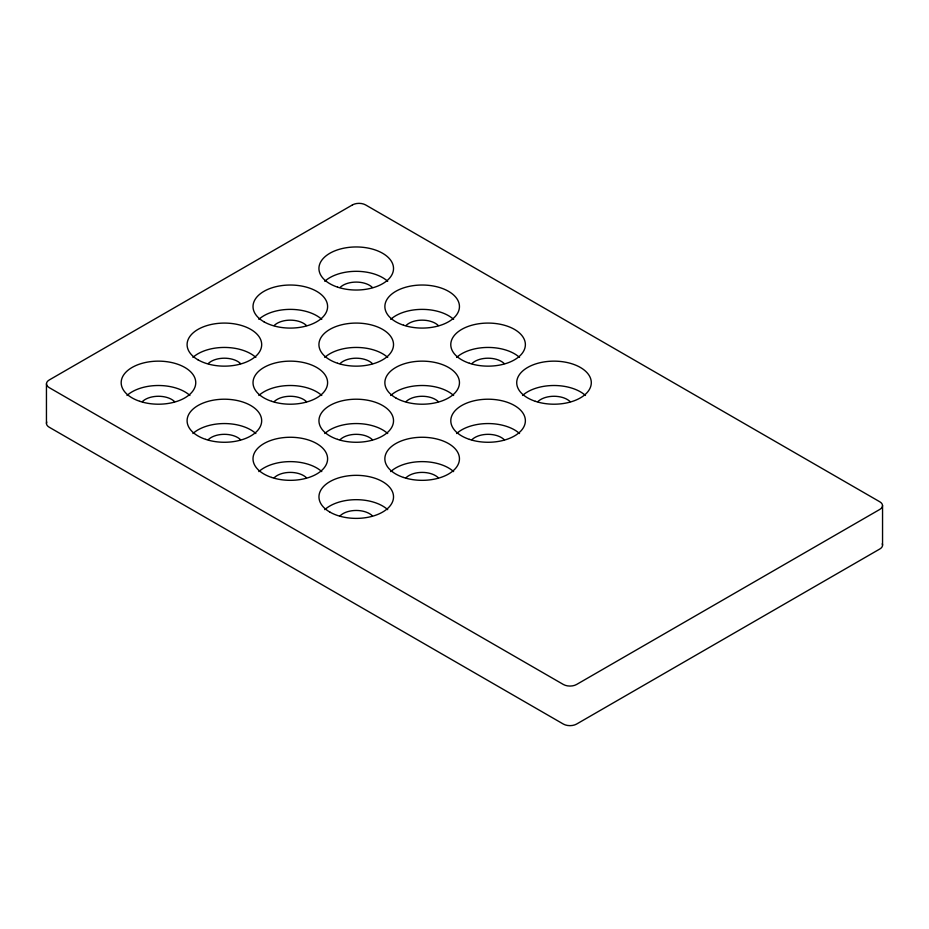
<?xml version="1.0" encoding="UTF-8"?>
<svg xmlns="http://www.w3.org/2000/svg" width="929" height="929" viewBox="0 0 929 929"><rect width="100%" height="100%" fill="white"/><g stroke="black" fill="none" stroke-linecap="round" stroke-linejoin="round"><path stroke-width="1.39" d="M882.55 505.608L882.55 545.184M46.45 383.816L46.45 423.392M882.236 543.79A9.325 5.388 0 0 1 879.821 548.993L576.572 724.074A9.325 5.388 0 0 1 563.38 724.074L49.179 427.201A9.325 5.388 0 0 1 46.764 421.998M208.235 439.707A18.65 10.765 0 0 1 240.541 439.707M274.16 401.653A18.65 10.765 0 0 1 306.454 401.653M406.008 401.653A18.65 10.765 0 0 1 438.302 401.653M406.008 325.533A18.65 10.765 0 0 1 438.302 325.533M471.932 363.587A18.65 10.765 0 0 1 504.226 363.587M471.932 439.707A18.65 10.765 0 0 1 504.226 439.707M340.084 439.707A18.65 10.765 0 0 1 372.378 439.707M274.16 477.773A18.65 10.765 0 0 1 306.454 477.773M142.311 401.653A18.65 10.765 0 0 1 174.617 401.653M340.084 363.587A18.65 10.765 0 0 1 372.378 363.587M274.16 325.533A18.65 10.765 0 0 1 306.454 325.533M340.084 287.467A18.65 10.765 0 0 1 372.378 287.467M537.856 401.653A18.65 10.765 0 0 1 570.151 401.653M208.235 363.587A18.65 10.765 0 0 1 240.541 363.587M406.008 477.773A18.65 10.765 0 0 1 438.302 477.773M340.084 515.839A18.65 10.765 0 0 1 372.378 515.839M192.93 433.529A37.288 21.53 0 0 1 255.847 433.529M258.854 395.475A37.288 21.53 0 0 1 321.771 395.475M324.778 357.41A37.288 21.53 0 0 1 387.695 357.41M390.703 319.344A37.288 21.53 0 0 1 453.619 319.344M456.627 357.41A37.288 21.53 0 0 1 519.543 357.41M390.703 395.475A37.288 21.53 0 0 1 453.619 395.475M324.778 433.529A37.288 21.53 0 0 1 387.695 433.529M258.854 471.595A37.288 21.53 0 0 1 321.771 471.595M127.006 395.475A37.288 21.53 0 0 1 189.922 395.475M192.93 357.41A37.288 21.53 0 0 1 255.847 357.41M258.854 319.344A37.288 21.53 0 0 1 321.771 319.344M324.778 281.29A37.288 21.53 0 0 1 387.695 281.29M522.551 395.475A37.288 21.53 0 0 1 585.467 395.475M456.627 433.529A37.288 21.53 0 0 1 519.543 433.529M390.703 471.595A37.288 21.53 0 0 1 453.619 471.595M324.778 509.649A37.288 21.53 0 0 1 387.695 509.649M352.428 204.926L49.179 380.007A9.325 5.388 0 0 0 49.179 387.614L563.38 684.487A9.325 5.388 0 0 0 576.572 684.487L879.821 509.417A9.325 5.388 0 0 0 879.821 501.799L365.62 204.926A9.325 5.388 0 0 0 352.428 204.926M205.739 439.382A37.288 21.53 0 0 0 261.676 420.732A37.288 21.53 0 0 0 205.739 402.094A37.288 21.53 0 0 0 205.739 439.382M271.663 401.316A37.288 21.53 0 0 0 327.6 382.678A37.288 21.53 0 0 0 271.663 364.029A37.288 21.53 0 0 0 271.663 401.316M337.587 363.262A37.288 21.53 0 0 0 393.524 344.613A37.288 21.53 0 0 0 337.587 325.963A37.288 21.53 0 0 0 337.587 363.262M403.511 325.196A37.288 21.53 0 0 0 459.449 306.558A37.288 21.53 0 0 0 403.511 287.909A37.288 21.53 0 0 0 403.511 325.196M469.435 363.262A37.288 21.53 0 0 0 525.373 344.613A37.288 21.53 0 0 0 469.435 325.963A37.288 21.53 0 0 0 469.435 363.262M395.789 397.902A37.288 21.53 0 0 0 458.183 388.252A37.288 21.53 0 0 0 412.511 361.88A37.288 21.53 0 0 0 395.789 397.902M337.587 439.382A37.288 21.53 0 0 0 393.524 420.732A37.288 21.53 0 0 0 337.587 402.094A37.288 21.53 0 0 0 337.587 439.382M271.663 477.448A37.288 21.53 0 0 0 327.6 458.798A37.288 21.53 0 0 0 271.663 440.149A37.288 21.53 0 0 0 271.663 477.448M139.814 401.316A37.288 21.53 0 0 0 195.752 382.678A37.288 21.53 0 0 0 139.814 364.029A37.288 21.53 0 0 0 139.814 401.316M198.016 359.837A37.288 21.53 0 0 0 260.41 350.187A37.288 21.53 0 0 0 214.738 323.815A37.288 21.53 0 0 0 198.016 359.837M263.941 321.782A37.288 21.53 0 0 0 326.334 312.121A37.288 21.53 0 0 0 280.663 285.76A37.288 21.53 0 0 0 263.941 321.782M337.587 287.142A37.288 21.53 0 0 0 393.524 268.493A37.288 21.53 0 0 0 337.587 249.843A37.288 21.53 0 0 0 337.587 287.142M535.359 401.316A37.288 21.53 0 0 0 591.297 382.678A37.288 21.53 0 0 0 535.359 364.029A37.288 21.53 0 0 0 535.359 401.316M469.435 439.382A37.288 21.53 0 0 0 525.373 420.732A37.288 21.53 0 0 0 469.435 402.094A37.288 21.53 0 0 0 469.435 439.382M403.511 477.448A37.288 21.53 0 0 0 459.449 458.798A37.288 21.53 0 0 0 403.511 440.149A37.288 21.53 0 0 0 403.511 477.448M329.865 512.076A37.288 21.53 0 0 0 392.259 502.426A37.288 21.53 0 0 0 346.587 476.066A37.288 21.53 0 0 0 329.865 512.076"/></g></svg>
